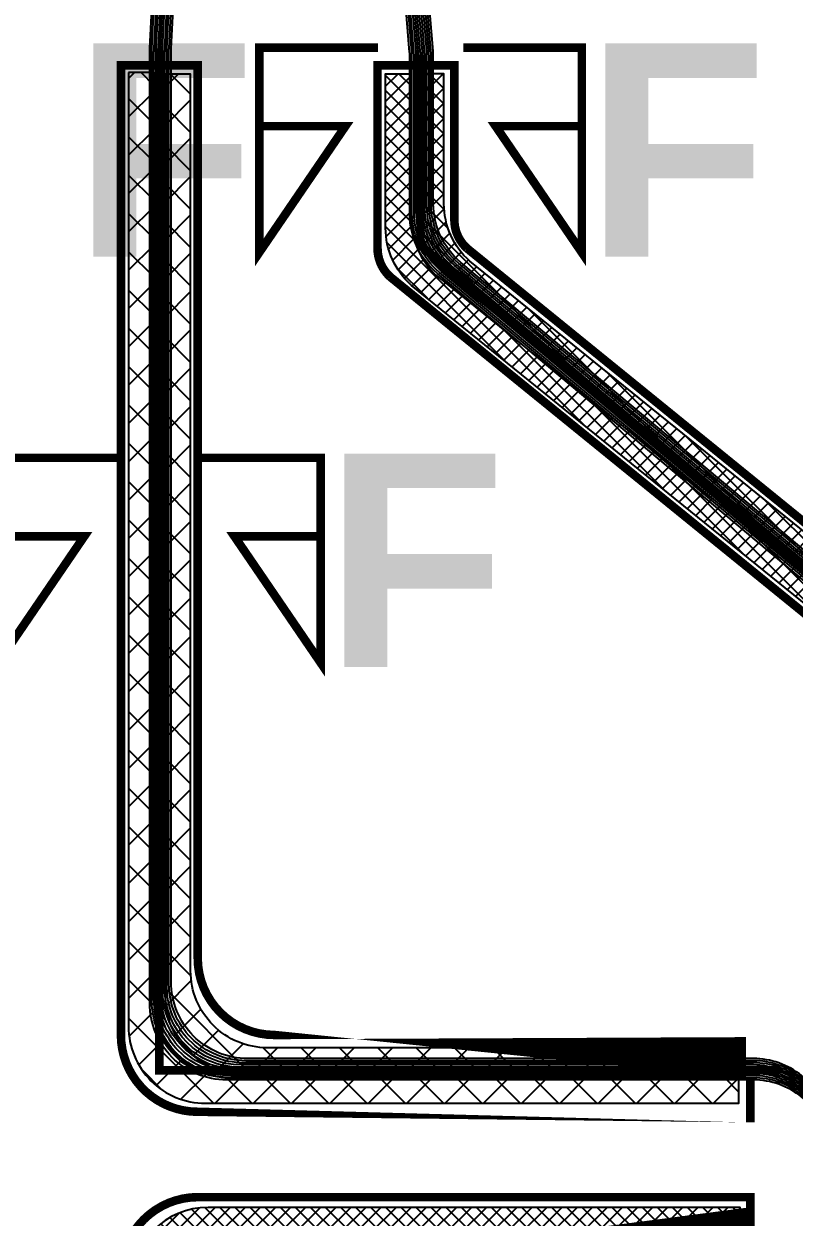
# Model space of a CAD drawing. Header units: metres. Extents: x 530603 to 531186, y 2673784 to 2674007.
# Drawn here: x 530873.58 to 530882.6, y 2673926.39 to 2673940.37 of the extents above; entities that cross this region are included whole.
import ezdxf
from ezdxf.enums import TextEntityAlignment as Align

# ---------------------------------------------------------------- set-up
doc = ezdxf.new("R2010")
doc.units = ezdxf.units.M
for name, color, linetype in [('300mm Hume Pipe', 74, 'Continuous'), ('Excavation', 7, 'Continuous'), ('LT Cable(AG) INV to LT Panel BL-17', 2, 'Continuous'), ('Messenger Wire Exc Link', 7, 'Continuous'), ('Section Marking BL-17', 2, 'Continuous'), ('Trench (AC)-BL15', 14, 'Continuous')]:
    doc.layers.add(name, color=color, linetype=linetype)
doc.styles.add('BoldTextStyle', font='arialbd.ttf')
pattern_1 = [(45, (-1943.519999999553, -120), (-0.08838834764831845, 0.08838834764831845), []), (135, (-1943.519999999553, -120), (-0.08838834764831845, -0.08838834764831843), [])]

msp = doc.modelspace()

# ---------------------------------------------------------------- hatches: boundary and pattern name
at = {"layer": '300mm Hume Pipe'}
h = msp.add_hatch(dxfattribs=at)
h.set_pattern_fill('ANSI37', color=74, scale=0.1)
h.set_pattern_definition([(45, (690.0207464757841, -1076.40411522286), (-0.2245064030267289, 0.2245064030267289), []), (135, (690.0207464757841, -1076.40411522286), (-0.2245064030267289, -0.2245064030267288), [])])
edge = h.paths.add_edge_path()
edge.add_line((530874.8040308449, 2673939.800224871), (530874.8040308462, 2673928.625132979))
edge.add_arc((530875.7040308462, 2673928.625132979), 0.9000000000232831, 180, 270.0000000074112)
edge.add_line((530875.7040308464, 2673927.725132979), (530881.9569162797, 2673927.725132984))
edge.add_line((530881.9569162797, 2673927.725132984), (530881.9569162797, 2673928.025132983))
edge.add_line((530881.9569162797, 2673928.025132983), (530876.0040308464, 2673928.025132979))
edge.add_arc((530876.0040308463, 2673928.925132979), 0.8999999999068677, 180, 270.00000000741124, ccw=False)
edge.add_line((530875.1040308463, 2673928.925132979), (530875.104030845, 2673939.800224871))
edge.add_line((530875.104030845, 2673939.800224871), (530874.8040308449, 2673939.800224871))
h = msp.add_hatch(dxfattribs=at)
h.set_pattern_fill('ANSI37', color=74, scale=0.1)
h.set_pattern_definition([(45, (690.4490792165743, -1076.054074732121), (-0.2245064030267289, 0.2245064030267289), []), (135, (690.4490792165743, -1076.054074732121), (-0.2245064030267289, -0.2245064030267288), [])])
edge = h.paths.add_edge_path()
edge.add_line((530875.2323635856, 2673939.783238882), (530875.232363587, 2673928.97517347))
edge.add_arc((530876.132363587, 2673928.97517347), 0.9000000000232831, 180, 270.0000000074112)
edge.add_line((530876.1323635872, 2673928.07517347), (530881.9569162797, 2673928.075173474))
edge.add_line((530881.9569162797, 2673928.075173474), (530881.9569162797, 2673928.375173474))
edge.add_line((530881.9569162797, 2673928.375173474), (530876.4323635872, 2673928.37517347))
edge.add_arc((530876.4323635871, 2673929.275173469), 0.8999999999068677, 180, 270.00000000741124, ccw=False)
edge.add_line((530875.5323635871, 2673929.275173469), (530875.5323635857, 2673939.783238882))
edge.add_line((530875.5323635857, 2673939.783238882), (530875.2323635856, 2673939.783238882))
h = msp.add_hatch(dxfattribs=at)
h.set_pattern_fill('ANSI37', color=74)
h.set_pattern_definition(pattern_1)
edge = h.paths.add_edge_path()
edge.add_line((530885.5182895745, 2673929.298708546), (530885.8182895744, 2673929.298708546))
edge.add_line((530885.8182895744, 2673929.298708546), (530885.8182895744, 2673931.489289007))
edge.add_arc((530884.9182895742, 2673931.489289007), 0.9000000001396984, 0, 48.32874371870346)
edge.add_line((530885.5166597072, 2673932.161563642), (530878.8025955845, 2673937.591958006))
edge.add_arc((530879.4009657175, 2673938.264232641), 0.9000000002774085, 180, 228.3287437187034, ccw=False)
edge.add_line((530878.5009657172, 2673938.264232641), (530878.5009657174, 2673939.786941831))
edge.add_line((530878.5009657174, 2673939.786941831), (530878.2009657176, 2673939.786941831))
edge.add_line((530878.2009657176, 2673939.786941831), (530878.2009657174, 2673938.12963146))
edge.add_arc((530879.1009657176, 2673938.12963146), 0.9000000001396984, 180, 228.3287437187034)
edge.add_line((530878.5025955846, 2673937.457356825), (530885.2166597075, 2673932.02696246))
edge.add_arc((530884.6182895744, 2673931.354687826), 0.900000000006972, -2.9644922960869735e-08, 48.32874369345791, ccw=False)
edge.add_line((530885.5182895745, 2673931.354687825), (530885.5182895745, 2673929.298708546))
edge = h.paths.add_edge_path()
edge.add_line((530878.116902846, 2673939.735715011), (530878.1169028459, 2673938.09191492))
edge.add_arc((530879.016902846, 2673938.09191492), 0.9000000001396984, 180, 228.3287437187034)
edge.add_line((530878.4185327131, 2673937.419640285), (530885.1325968358, 2673931.98924592))
edge.add_arc((530884.5342267029, 2673931.316971286), 0.8999999999295727, -2.9644922960869735e-08, 48.328743698993776, ccw=False)
edge.add_line((530885.434226703, 2673931.316971286), (530885.434226703, 2673929.298708546))
edge.add_line((530885.434226703, 2673929.298708546), (530885.134226703, 2673929.298708546))
edge.add_line((530885.134226703, 2673929.298708546), (530885.1342267029, 2673931.207169657))
edge.add_arc((530884.2342267027, 2673931.207169656), 0.9000000001396984, 2.964491826802329e-08, 48.33614241642817)
edge.add_line((530884.8325100188, 2673931.879521554), (530878.11861953, 2673937.308207744))
edge.add_arc((530878.7169028461, 2673937.980559641), 0.900000000033609, 180, 228.3361423967214, ccw=False)
edge.add_line((530877.816902846, 2673937.980559641), (530877.816902846, 2673939.786941831))
edge.add_line((530877.816902846, 2673939.786941831), (530878.116902846, 2673939.786941831))
edge.add_line((530878.116902846, 2673939.786941831), (530878.116902846, 2673939.735715011))
h = msp.add_hatch(dxfattribs=at)
h.set_pattern_fill('ANSI37', color=74)
h.set_pattern_definition(pattern_1)
edge = h.paths.add_edge_path(flags=17)
edge.add_line((530875.1952984739, 2673896.112949014), (530875.495297856, 2673896.112949014))
edge.add_line((530875.495297856, 2673896.112949014), (530875.4977964802, 2673924.945210169))
edge.add_arc((530876.397796477, 2673924.945132985), 0.9000000000733288, 90, 179.9950862955009, ccw=False)
edge.add_line((530876.397796477, 2673925.845132985), (530881.970282614, 2673925.845132984))
edge.add_line((530881.970282614, 2673925.845132984), (530881.970282614, 2673926.145132984))
edge.add_line((530881.970282614, 2673926.145132984), (530876.0978221952, 2673926.145132985))
edge.add_arc((530876.097822195, 2673925.245132985), 0.8999999999068677, 89.99999999258877, 179.9950875109419)
edge.add_line((530875.1978221984, 2673925.24521015), (530875.1952984739, 2673896.112949014))
edge = h.paths.add_edge_path()
edge.add_line((530881.9702826141, 2673926.205132984), (530881.9702826141, 2673926.505132983))
edge.add_line((530881.9702826141, 2673926.505132983), (530875.7377816616, 2673926.505132984))
edge.add_arc((530875.7377816612, 2673925.605132984), 0.8999999999068677, 89.99999997776631, 179.9952226621238)
edge.add_line((530874.8377816646, 2673925.605208027), (530874.8352973618, 2673896.112949014))
edge.add_line((530874.8352973618, 2673896.112949014), (530875.1352967438, 2673896.112949014))
edge.add_line((530875.1352967438, 2673896.112949014), (530875.1377566428, 2673925.305208045))
edge.add_arc((530876.0377566394, 2673925.305132985), 0.8999999997772749, 89.99999997776638, 179.995221505972, ccw=False)
edge.add_line((530876.0377566398, 2673926.205132984), (530881.9702826141, 2673926.205132984))

# ---------------------------------------------------------------- linework, layer by layer
at = {"layer": '300mm Hume Pipe', "color": 74}
for points in [[(530874.8040308449, 2673939.800224871), (530874.8040308462, 2673928.625132979, 0.414213562368789), (530875.7040308464, 2673927.725132979), (530881.9569162797, 2673927.725132984), (530881.9569162797, 2673928.025132983), (530876.0040308464, 2673928.025132979, -0.4142135623692981), (530875.1040308463, 2673928.925132979), (530875.104030845, 2673939.800224871)], [(530875.2323635856, 2673939.783238882), (530875.232363587, 2673928.97517347, 0.414213562368789), (530876.1323635872, 2673928.07517347), (530881.9569162797, 2673928.075173474), (530881.9569162797, 2673928.375173474), (530876.4323635872, 2673928.37517347, -0.4142135623692981), (530875.5323635871, 2673929.275173469), (530875.5323635857, 2673939.783238882)], [(530878.116902846, 2673939.735715011), (530878.1169028459, 2673938.09191492, 0.2140562423256003), (530878.4185327131, 2673937.419640285), (530885.1325968358, 2673931.98924592, -0.2140562423092027), (530885.434226703, 2673931.316971286), (530885.434226703, 2673929.298708546), (530885.134226703, 2673929.298708546), (530885.1342267029, 2673931.207169657, 0.2140900045463655), (530884.8325100188, 2673931.879521554), (530878.11861953, 2673937.308207744, -0.2140900045615197), (530877.816902846, 2673937.980559641), (530877.816902846, 2673939.786941831), (530878.116902846, 2673939.786941831), (530878.116902846, 2673939.735715011)], [(530885.5182895745, 2673929.298708546), (530885.8182895744, 2673929.298708546), (530885.8182895744, 2673931.489289007, 0.2140562423100663), (530885.5166597072, 2673932.161563642), (530878.8025955845, 2673937.591958006, -0.2140562423329815), (530878.5009657172, 2673938.264232641), (530878.5009657174, 2673939.786941831), (530878.2009657176, 2673939.786941831), (530878.2009657174, 2673938.12963146, 0.2140562423301491), (530878.5025955846, 2673937.457356825), (530885.2166597075, 2673932.02696246, -0.2140562423100663), (530885.5182895745, 2673931.354687825)], [(530881.9702826141, 2673926.205132984), (530881.9702826141, 2673926.505132983), (530875.7377816616, 2673926.505132984, 0.4141891411716305), (530874.8377816646, 2673925.605208027), (530874.8352973618, 2673896.112949014), (530875.1352967438, 2673896.112949014), (530875.1377566428, 2673925.305208045, -0.4141891350907431), (530876.0377566398, 2673926.205132984)]]:
    msp.add_lwpolyline(points, format="xyb", close=True, dxfattribs=at)
at = {"layer": 'Excavation', "color": 3, "const_width": 0.1}
for points in [[(530882.4446659163, 2673928.111236897), (530875.165284369, 2673928.111236897), (530875.165284369, 2673940.06310459)], [(530885.493249313, 2673928.04256635), (530885.493249313, 2673931.687063211), (530878.2261913108, 2673937.776174604), (530878.2261913108, 2673940.010608906)]]:
    msp.add_lwpolyline(points, dxfattribs=at)
at = {"layer": 'LT Cable(AG) INV to LT Panel BL-17', "color": 5}
for points in [[(530885.9901633112, 2673927.212483018, -0.3249291552831751), (530885.368249313, 2673928.0684434), (530885.368249313, 2673931.208660488, 0.2218784995244559), (530885.0462748102, 2673931.898505778), (530878.4231658136, 2673937.448048446, -0.2218784995264163), (530878.1011913108, 2673938.137893736), (530878.1011913108, 2673939.968864971, 0.0203544588503889), (530878.0982107922, 2673940.042050011), (530878.0032648873, 2673941.205789587, -0.02035445885405265), (530878.0002843686, 2673941.278974627), (530878.0002843686, 2673998.16216928, -0.414213562373095), (530878.9002843687, 2673999.06216928), (530924.0649842185, 2673999.06216928, 0.414213562373095), (530924.9649842185, 2673999.96216928), (530924.9649842185, 2674000.189769275)], [(530885.9901633112, 2673927.24601265, -0.3168358156654172), (530885.393249313, 2673928.0934434), (530885.393249313, 2673931.220328847, 0.2218784995343309), (530885.0712748101, 2673931.910174137), (530878.4481658137, 2673937.459716805, -0.2218784995345846), (530878.1261913108, 2673938.149562095), (530878.1261913108, 2673939.969883116, 0.0203544588503889), (530878.1232107922, 2673940.043068155), (530878.0282648873, 2673941.206807732, -0.02035445885405265), (530878.0252843687, 2673941.279992771), (530878.0252843687, 2673998.137169281, -0.414213562373095), (530878.9252843687, 2673999.03716928), (531021.2409842184, 2673999.03716928, 0.414213562373095), (531022.1409842185, 2673999.93716928), (531022.1409842185, 2674000.189769275)], [(530885.9901633111, 2673927.280374444, -0.3086947199055877), (530885.418249313, 2673928.1184434), (530885.418249313, 2673931.231997206, 0.2218784995244559), (530885.0962748103, 2673931.921842496), (530878.4731658136, 2673937.471385164, -0.2218784995264163), (530878.1511913108, 2673938.161230454), (530878.1511913108, 2673939.970901261, 0.0203544588503889), (530878.1482107922, 2673940.0440863), (530878.0532648873, 2673941.207825877, -0.02035445885405265), (530878.0502843687, 2673941.281010916), (530878.0502843687, 2673998.112169281, -0.414213562373095), (530878.9502843687, 2673999.012169281), (531118.4169842184, 2673999.012169281, 0.414213562373095), (531119.3169842184, 2673999.91216928), (531119.3169842184, 2674000.189769275)], [(530885.9901633112, 2673927.315596629, -0.3004957761593618), (530885.4432493129, 2673928.1434434), (530885.4432493129, 2673931.243665565, 0.2218784995244559), (530885.1212748102, 2673931.933510855), (530878.4981658135, 2673937.483053523, -0.2218784995264163), (530878.1761913107, 2673938.172898813), (530878.1761913107, 2673939.971919406, 0.0203544588503889), (530878.1732107921, 2673940.045104445), (530878.0782648872, 2673941.208844022, -0.02035445885405265), (530878.0752843686, 2673941.282029061), (530878.0752843686, 2673968.08716928, -0.414213562373095), (530878.9752843686, 2673968.98716928), (530891.6729842185, 2673968.98716928, 0.414213562373095), (530892.5729842185, 2673969.88716928), (530892.5729842185, 2673970.189769275)], [(530888.0592512619, 2673927.2684434), (530886.368249313, 2673927.2684434, -0.4142135623503636), (530885.468249313, 2673928.168443399), (530885.468249313, 2673931.255333925, 0.2218784995244559), (530885.1462748102, 2673931.945179215), (530878.5231658135, 2673937.494721883, -0.2218784995264163), (530878.2011913108, 2673938.184567173), (530878.2011913108, 2673939.972937551, 0.02035445883463514), (530878.1982107922, 2673940.04612259), (530878.1032648874, 2673941.209862166, -0.02035445883676898), (530878.1002843687, 2673941.283047205), (530878.1002843686, 2673968.06216928, -0.4142135623743269), (530879.0002843686, 2673968.96216928), (530956.4569842184, 2673968.96216928, 0.414213562373095), (530957.3569842185, 2673969.86216928), (530957.3569842185, 2673970.189769275)], [(530888.0592512619, 2673927.293443399), (530886.393249313, 2673927.293443399, -0.4142135623503636), (530885.493249313, 2673928.193443399), (530885.493249313, 2673931.267002284, 0.2218784995244559), (530885.1712748102, 2673931.956847574), (530878.5481658136, 2673937.506390241, -0.2218784995264163), (530878.2261913108, 2673938.196235531), (530878.2261913108, 2673939.973955695, 0.0203544588503889), (530878.2232107922, 2673940.047140734), (530878.1282648873, 2673941.210880311, -0.02035445885405265), (530878.1252843686, 2673941.28406535), (530878.1252843686, 2673968.03716928, -0.414213562373095), (530879.0252843687, 2673968.93716928), (531021.2409842184, 2673968.93716928, 0.414213562373095), (531022.1409842185, 2673969.83716928), (531022.1409842185, 2673970.189769275)], [(530888.0592512619, 2673927.318443399), (530886.418249313, 2673927.318443399, -0.4142135623503636), (530885.518249313, 2673928.218443399), (530885.518249313, 2673931.278670643, 0.2218784995244559), (530885.1962748102, 2673931.968515933), (530878.5731658136, 2673937.5180586, -0.2218784995264163), (530878.2511913108, 2673938.20790389), (530878.2511913108, 2673939.974973839, 0.02035445886614266), (530878.2482107922, 2673940.048158878), (530878.1532648872, 2673941.211898457, -0.02035445886347436), (530878.1502843685, 2673941.285083496), (530878.1502843687, 2673968.012169281, -0.4142135623718609), (530879.0502843687, 2673968.91216928), (531118.4169842184, 2673968.91216928, 0.414213562373095), (531119.3169842184, 2673969.81216928), (531119.3169842184, 2673970.189769275)], [(530888.0592512619, 2673927.343443399), (530886.443249313, 2673927.343443399, -0.4142135623503636), (530885.543249313, 2673928.243443399), (530885.543249313, 2673931.290339002, 0.2218784995244559), (530885.2212748103, 2673931.980184292), (530878.5981658136, 2673937.52972696, -0.2218784995264163), (530878.2761913108, 2673938.21957225), (530878.2761913108, 2673939.975991984, 0.0203544588503889), (530878.2732107922, 2673940.049177024), (530878.1782648873, 2673941.212916601, -0.02035445885405265), (530878.1752843687, 2673941.28610164), (530878.1752843687, 2673945.487169281, -0.414213562373095), (530879.0752843687, 2673946.387169281), (531021.2409842184, 2673946.387169281, 0.414213562373095), (531022.1409842185, 2673947.28716928), (531022.1409842185, 2673947.689769275)], [(530890.000251262, 2673927.368443399), (530886.468249313, 2673927.368443399, -0.4142135623503636), (530885.5682493129, 2673928.268443399), (530885.5682493129, 2673931.302007361, 0.2218784995244559), (530885.2462748102, 2673931.991852651), (530878.6231658135, 2673937.541395319, -0.2218784995264163), (530878.3011913107, 2673938.231240609), (530878.3011913107, 2673939.977010129, 0.0203544588503889), (530878.2982107921, 2673940.050195169), (530878.2032648872, 2673941.213934746, -0.02035445885405265), (530878.2002843686, 2673941.287119785), (530878.2002843686, 2673945.46216928, -0.414213562373095), (530879.1002843686, 2673946.36216928), (531118.4169842184, 2673946.36216928, 0.414213562373095), (531119.3169842184, 2673947.26216928), (531119.3169842184, 2673947.689769275)], [(530890.000251262, 2673927.393443399), (530886.493249313, 2673927.393443399, -0.4142135623503636), (530885.593249313, 2673928.293443399), (530885.593249313, 2673931.31367572, 0.2218784995145807), (530885.2712748102, 2673932.00352101), (530878.6481658135, 2673937.553063678, -0.2218784995160833), (530878.3261913108, 2673938.242908968), (530878.3261913108, 2673939.978028274, 0.0203544588503889), (530878.3232107922, 2673940.051213313), (530878.2282648872, 2673941.21495289, -0.02035445885405265), (530878.2252843686, 2673941.28813793), (530878.2252843686, 2673945.43716928, -0.414213562373095), (530879.1252843686, 2673946.33716928), (530927.5342843686, 2673946.33716928, -0.414213562373095), (530928.4342843686, 2673945.43716928), (530928.4342843686, 2673917.23716928, 0.414213562373095), (530929.3342843687, 2673916.33716928), (530956.4569842184, 2673916.33716928, 0.414213562373095), (530957.3569842185, 2673917.23716928), (530957.3569842185, 2673917.689769275)], [(530890.000251262, 2673927.418443399), (530886.518249313, 2673927.418443399, -0.4142135623503636), (530885.618249313, 2673928.318443399), (530885.618249313, 2673931.325344079, 0.2218784995244559), (530885.2962748102, 2673932.015189369), (530878.6731658136, 2673937.564732037, -0.2218784995264163), (530878.3511913108, 2673938.254577327), (530878.3511913108, 2673939.979046419, 0.0203544588503889), (530878.3482107922, 2673940.052231458), (530878.2532648873, 2673941.215971035, -0.02035445885405265), (530878.2502843686, 2673941.289156074), (530878.2502843686, 2673945.41216928, -0.414213562373095), (530879.1502843687, 2673946.31216928), (530927.5092843686, 2673946.31216928, -0.414213562373095), (530928.4092843686, 2673945.41216928), (530928.4092843686, 2673917.21216928, 0.414213562373095), (530929.3092843686, 2673916.31216928), (531021.2409842184, 2673916.31216928, 0.414213562373095), (531022.1409842185, 2673917.21216928), (531022.1409842185, 2673917.689769275)], [(530890.000251262, 2673927.443443399), (530886.543249313, 2673927.443443399, -0.4142135623503636), (530885.643249313, 2673928.343443399), (530885.643249313, 2673931.337012438, 0.2218784995244559), (530885.3212748102, 2673932.026857728), (530878.6981658136, 2673937.576400396, -0.2218784995264163), (530878.3761913108, 2673938.266245686), (530878.3761913108, 2673939.980064563, 0.02035445884275706), (530878.3732107922, 2673940.053249603), (530878.2782648873, 2673941.21698918, -0.02035445884618858), (530878.2752843687, 2673941.290174219), (530878.2752843687, 2673945.387169281, -0.414213562373095), (530879.1752843687, 2673946.28716928), (530927.4842843686, 2673946.28716928, -0.414213562373095), (530928.3842843686, 2673945.387169281), (530928.3842843686, 2673917.18716928, 0.414213562373095), (530929.2842843686, 2673916.28716928), (531118.4169842184, 2673916.28716928, 0.414213562373095), (531119.3169842184, 2673917.18716928), (531119.3169842184, 2673917.689769275)]]:
    msp.add_lwpolyline(points, format="xyb", dxfattribs=at)
at = {"layer": 'LT Cable(AG) INV to LT Panel BL-17'}
for points in [[(530884.9683580415, 2673926.802224217), (530884.4953485834, 2673926.802224217, -0.1712007967142932), (530883.9306758407, 2673927.001407056), (530882.6918723787, 2673927.999554058, 0.1712007967131536), (530882.127199636, 2673928.198736897), (530876.1527843691, 2673928.198736897, -0.414213562373095), (530875.252784369, 2673929.098736897), (530875.252784369, 2673940.038106003, -0.01265548488719392), (530875.2539371611, 2673940.083643864), (530875.3116315767, 2673941.222442737, 0.01265548488621255), (530875.3127843688, 2673941.267980597), (530875.3127843688, 2673990.62466928, 0.414213562373095), (530874.4127843687, 2673991.52466928), (530670.1055845184, 2673991.52466928, -0.414213562373095), (530669.2055845184, 2673992.42466928), (530669.2055845184, 2673992.689769275)], [(530884.9683580415, 2673926.827224217), (530884.4953485834, 2673926.827224217, -0.1712007967142932), (530883.9306758407, 2673927.026407056), (530882.6918723787, 2673928.024554058, 0.1712007967131536), (530882.127199636, 2673928.223736897), (530876.1777843691, 2673928.223736897, -0.414213562373095), (530875.2777843691, 2673929.123736897), (530875.2777843691, 2673940.037473128, -0.01265548488719392), (530875.2789371611, 2673940.083010988), (530875.3366315768, 2673941.221809861, 0.01265548488621255), (530875.3377843688, 2673941.267347722), (530875.3377843688, 2673990.64966928, 0.414213562373095), (530874.4377843688, 2673991.54966928), (530767.2815845184, 2673991.54966928, -0.414213562373095), (530766.3815845184, 2673992.44966928), (530766.3815845184, 2673992.689769275)], [(530884.9683580415, 2673926.852224217), (530884.4953485834, 2673926.852224217, -0.1712007967142932), (530883.9306758407, 2673927.051407056), (530882.6918723781, 2673928.049554058, 0.1712007967131536), (530882.1271996354, 2673928.248736897), (530876.202784369, 2673928.248736897, -0.414213562373095), (530875.302784369, 2673929.148736897), (530875.302784369, 2673940.036840252, -0.01265548488719392), (530875.303937161, 2673940.082378113), (530875.3616315767, 2673941.221176986, 0.01265548488621255), (530875.3627843687, 2673941.266714846), (530875.3627843687, 2673990.674669281, 0.414213562373095), (530874.4627843687, 2673991.574669281), (530864.4575845184, 2673991.574669281, -0.414213562373095), (530863.5575845183, 2673992.47466928), (530863.5575845183, 2673992.689769275)], [(530886.959251262, 2673926.727224218), (530884.4953485834, 2673926.727224218, -0.1712007967142932), (530883.9306758407, 2673926.926407056), (530882.6918723787, 2673927.924554058, 0.1712007967131536), (530882.127199636, 2673928.123736897), (530876.077784369, 2673928.123736897, -0.414213562373095), (530875.177784369, 2673929.023736897), (530875.177784369, 2673940.04000463, -0.01265548488719392), (530875.178937161, 2673940.085542491), (530875.2366315767, 2673941.224341364, 0.01265548488621255), (530875.2377843687, 2673941.269879224), (530875.2377843687, 2673968.049669281, 0.414213562373095), (530874.3377843687, 2673968.949669281), (530670.1055845184, 2673968.949669281, -0.414213562373095), (530669.2055845184, 2673969.84966928), (530669.2055845184, 2673970.189769275)], [(530886.959251262, 2673926.752224218), (530884.4953485834, 2673926.752224218, -0.1712007967142932), (530883.9306758407, 2673926.951407056), (530882.6918723787, 2673927.949554058, 0.1712007967131536), (530882.127199636, 2673928.148736897), (530876.102784369, 2673928.148736897, -0.414213562373095), (530875.202784369, 2673929.048736897), (530875.202784369, 2673940.039371755, -0.01265548488719392), (530875.203937161, 2673940.084909615), (530875.2616315767, 2673941.223708488, 0.01265548488621255), (530875.2627843687, 2673941.269246349), (530875.2627843687, 2673968.074669281, 0.414213562373095), (530874.3627843687, 2673968.97466928), (530767.2815845184, 2673968.97466928, -0.414213562373095), (530766.3815845184, 2673969.87466928), (530766.3815845184, 2673970.189769275)], [(530884.9683580415, 2673926.777224218), (530884.4953485834, 2673926.777224218, -0.1712007967142932), (530883.9306758407, 2673926.976407056), (530882.6918723787, 2673927.974554058, 0.1712007967131536), (530882.127199636, 2673928.173736897), (530876.127784369, 2673928.173736897, -0.414213562373095), (530875.227784369, 2673929.073736897), (530875.227784369, 2673940.038738879, -0.01265548488719392), (530875.228937161, 2673940.08427674), (530875.2866315767, 2673941.223075612, 0.01265548488621255), (530875.2877843687, 2673941.268613473), (530875.2877843687, 2673968.09966928, 0.414213562373095), (530874.3877843687, 2673968.99966928), (530832.0655845184, 2673968.99966928, -0.414213562373095), (530831.1655845183, 2673969.89966928), (530831.1655845183, 2673970.189769275)], [(530886.959251262, 2673926.677224218), (530884.4953485834, 2673926.677224218, -0.1712007967142932), (530883.9306758407, 2673926.876407057), (530882.6918723793, 2673927.874554058, 0.1712007967131536), (530882.1271996365, 2673928.073736897), (530876.0277843691, 2673928.073736897, -0.414213562373095), (530875.127784369, 2673928.973736897), (530875.127784369, 2673940.041270381, -0.01265548488719392), (530875.1289371611, 2673940.086808242), (530875.1866315767, 2673941.225607115, 0.01265548488621255), (530875.1877843688, 2673941.271144975), (530875.1877843688, 2673945.49966928, 0.414213562373095), (530874.2877843687, 2673946.39966928), (530861.0457843686, 2673946.39966928, 0.414213562373095), (530860.1457843686, 2673945.49966928), (530860.1457843686, 2673939.79966928, -0.414213562373095), (530859.2457843686, 2673938.89966928), (530670.1055845184, 2673938.89966928, -0.414213562373095), (530669.2055845184, 2673939.79966928), (530669.2055845184, 2673940.189769275)], [(530886.959251262, 2673926.702224218), (530884.4953485834, 2673926.702224218, -0.1712007967142932), (530883.9306758407, 2673926.901407056), (530882.6918723793, 2673927.899554058, 0.1712007967131536), (530882.1271996365, 2673928.098736897), (530876.0527843691, 2673928.098736897, -0.414213562373095), (530875.1527843691, 2673928.998736897), (530875.1527843691, 2673940.040637506, -0.01265548488719392), (530875.1539371611, 2673940.086175366), (530875.2116315768, 2673941.224974239, 0.01265548488621255), (530875.2127843688, 2673941.2705121), (530875.2127843688, 2673945.52466928, 0.414213562373095), (530874.3127843688, 2673946.42466928), (530861.0207843686, 2673946.42466928, 0.414213562373095), (530860.1207843686, 2673945.52466928), (530860.1207843686, 2673939.82466928, -0.414213562373095), (530859.2207843686, 2673938.92466928), (530767.2815845184, 2673938.92466928, -0.414213562373095), (530766.3815845184, 2673939.82466928), (530766.3815845184, 2673940.189769275)], [(530889.1162512619, 2673926.602224218), (530884.4953485834, 2673926.602224218, -0.1712007967142932), (530883.9306758407, 2673926.801407057), (530882.6918723793, 2673927.799554058, 0.1712007967131536), (530882.1271996365, 2673927.998736897), (530875.952784369, 2673927.998736897, -0.414213562373095), (530875.052784369, 2673928.898736897), (530875.052784369, 2673940.043169008, -0.01265548488719392), (530875.053937161, 2673940.088706869), (530875.1116315767, 2673941.227505742, 0.01265548488621255), (530875.1127843687, 2673941.273043602), (530875.1127843687, 2673945.424669281, 0.414213562373095), (530874.2127843687, 2673946.324669281), (530861.1207843687, 2673946.324669281, 0.414213562373095), (530860.2207843687, 2673945.424669281), (530860.2207843687, 2673917.22466928, -0.414213562373095), (530859.3207843687, 2673916.324669281), (530670.1055845184, 2673916.324669281, -0.414213562373095), (530669.2055845184, 2673917.22466928), (530669.2055845184, 2673917.689769275)], [(530889.1162512619, 2673926.627224218), (530884.4953485834, 2673926.627224218, -0.1712007967142932), (530883.9306758407, 2673926.826407057), (530882.6918723793, 2673927.824554058, 0.1712007967131536), (530882.1271996365, 2673928.023736897), (530875.977784369, 2673928.023736897, -0.414213562373095), (530875.077784369, 2673928.923736897), (530875.077784369, 2673940.042536133, -0.01265548488719392), (530875.078937161, 2673940.088073993), (530875.1366315767, 2673941.226872866, 0.01265548488621255), (530875.1377843687, 2673941.272410727), (530875.1377843687, 2673945.449669281, 0.414213562373095), (530874.2377843687, 2673946.34966928), (530861.0957843687, 2673946.34966928, 0.414213562373095), (530860.1957843687, 2673945.449669281), (530860.1957843687, 2673917.24966928, -0.414213562373095), (530859.2957843686, 2673916.34966928), (530767.2815845184, 2673916.34966928, -0.414213562373095), (530766.3815845184, 2673917.24966928), (530766.3815845184, 2673917.689769275)], [(530889.1162512619, 2673926.652224218), (530884.4953485834, 2673926.652224218, -0.1712007967142932), (530883.9306758407, 2673926.851407057), (530882.6918723793, 2673927.849554058, 0.1712007967131536), (530882.1271996365, 2673928.048736897), (530876.002784369, 2673928.048736897, -0.414213562373095), (530875.102784369, 2673928.948736897), (530875.102784369, 2673940.041903257, -0.01265548488719392), (530875.103937161, 2673940.087441118), (530875.1616315767, 2673941.22623999, 0.01265548488621255), (530875.1627843687, 2673941.271777851), (530875.1627843687, 2673945.47466928, 0.414213562373095), (530874.2627843687, 2673946.37466928), (530861.0707843687, 2673946.37466928, 0.414213562373095), (530860.1707843686, 2673945.47466928), (530860.1707843686, 2673917.27466928, -0.414213562373095), (530859.2707843686, 2673916.37466928), (530832.0655845184, 2673916.37466928, -0.414213562373095), (530831.1655845183, 2673917.27466928), (530831.1655845183, 2673917.689769275)]]:
    msp.add_lwpolyline(points, format="xyb", dxfattribs=at)
at = {"layer": 'Messenger Wire Exc Link'}
for points in [[(530875.165284369, 2673940.06310459), (530875.2252843687, 2673941.24741214)], [(530878.2261913108, 2673940.010608906), (530878.1252843686, 2673941.24741214)]]:
    msp.add_lwpolyline(points, dxfattribs=at)
at = {"layer": 'Section Marking BL-17', "color": 94, "lineweight": 35, "true_color": 0x00a500, "const_width": 0.1}
for points in [[(530877.7261913108, 2673940.093391756), (530876.3361913108, 2673940.093391756), (530876.3361913108, 2673937.693391756), (530877.3461913108, 2673939.173391756), (530876.3361913108, 2673939.173391756)], [(530878.7261913108, 2673940.093391756), (530880.1161913108, 2673940.093391756), (530880.1161913108, 2673937.693391756), (530879.1061913108, 2673939.173391756), (530880.1161913108, 2673939.173391756)], [(530874.665284369, 2673935.287170744), (530873.275284369, 2673935.287170744), (530873.275284369, 2673932.887170744), (530874.285284369, 2673934.367170744), (530873.275284369, 2673934.367170744)], [(530875.665284369, 2673935.287170744), (530877.055284369, 2673935.287170744), (530877.055284369, 2673932.887170744), (530876.045284369, 2673934.367170744), (530877.055284369, 2673934.367170744)]]:
    msp.add_lwpolyline(points, dxfattribs=at)
at = {"layer": 'Trench (AC)-BL15', "const_width": 0.1}
for points in [[(530874.7152843691, 2673939.886941831), (530874.7152843704, 2673928.525132979, 0.414213562368404), (530875.6152843705, 2673927.625132979), (530882.0902826142, 2673927.625132984), (530882.0902826141, 2673928.525132983), (530876.5152843704, 2673928.525132979, -0.4142135623721557), (530875.6152843703, 2673929.425132979), (530875.6152843691, 2673939.886941831)], [(530884.8911516713, 2673931.706306071), (530877.8713954394, 2673937.407162787, -0.2124726228145605), (530877.7226116268, 2673937.741481212), (530877.7226116268, 2673939.886941831), (530878.6226116269, 2673939.886941831), (530878.622611627, 2673938.075653187, 0.2124726227902704), (530878.7713954397, 2673937.741334763), (530885.7911516712, 2673932.040478046, -0.212472622813343), (530885.939935484, 2673931.706159622), (530885.9399354839, 2673929.198708546), (530885.0399354838, 2673929.198708546), (530885.0399354838, 2673931.371987647, 0.2124726228154971)], [(530874.7152843687, 2673895.992949014), (530874.7177916697, 2673925.725208116, -0.4141891120428178), (530875.6177916666, 2673926.625132984), (530882.0902826142, 2673926.625132984), (530882.0902826141, 2673925.725132984), (530876.5177861862, 2673925.725132985, 0.4141884118590964), (530875.6177861894, 2673924.825210268), (530875.6152843687, 2673895.992949014)]]:
    msp.add_lwpolyline(points, format="xyb", close=True, dxfattribs=at)

# ---------------------------------------------------------------- texts
at = {"layer": 'Section Marking BL-17', "color": 94, "true_color": 0x00a500, "style": 'BoldTextStyle'}
for p in [(530875.2261913108, 2673938.893391755), (530881.2261913108, 2673938.893391755), (530878.165284369, 2673934.087170743)]:
    msp.add_text('F', height=2.5, dxfattribs=at).set_placement(p, align=Align.MIDDLE_CENTER)

doc.saveas('drawing.dxf')
